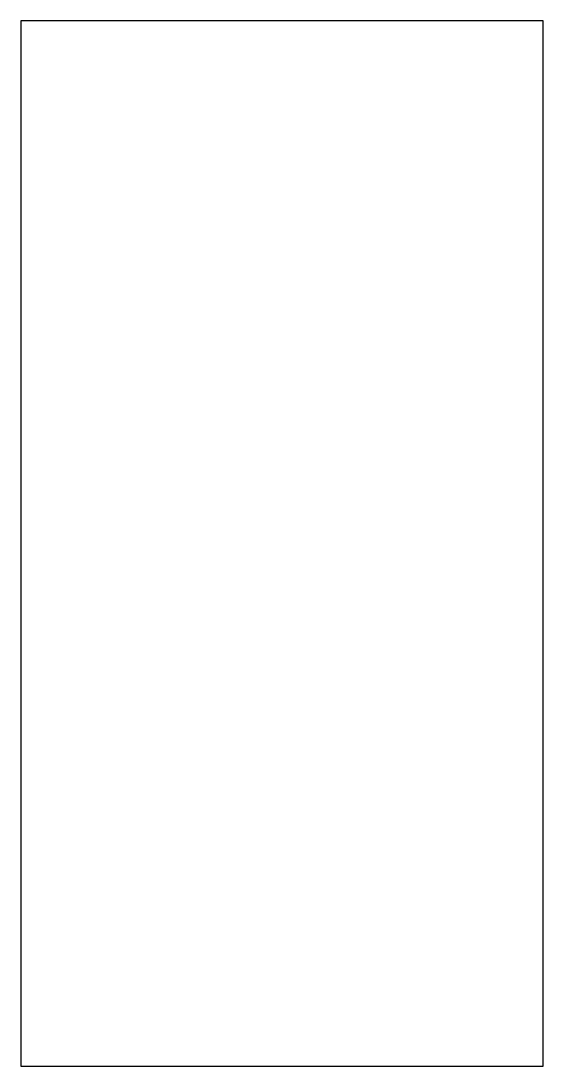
# Model space of a CAD drawing. Header units: millimetres. Extents: x 591 to 641, y 29 to 129.
import ezdxf

# ---------------------------------------------------------------- set-up
doc = ezdxf.new("R2010")
doc.units = ezdxf.units.MM

msp = doc.modelspace()

# ---------------------------------------------------------------- linework, layer by layer
at = {"layer": 'OuterContour'}
msp.add_lwpolyline([(591.31, 129.29), (591.31, 29.29), (641.31, 29.29), (641.31, 129.29)], close=True, dxfattribs=at)

doc.saveas('drawing.dxf')
